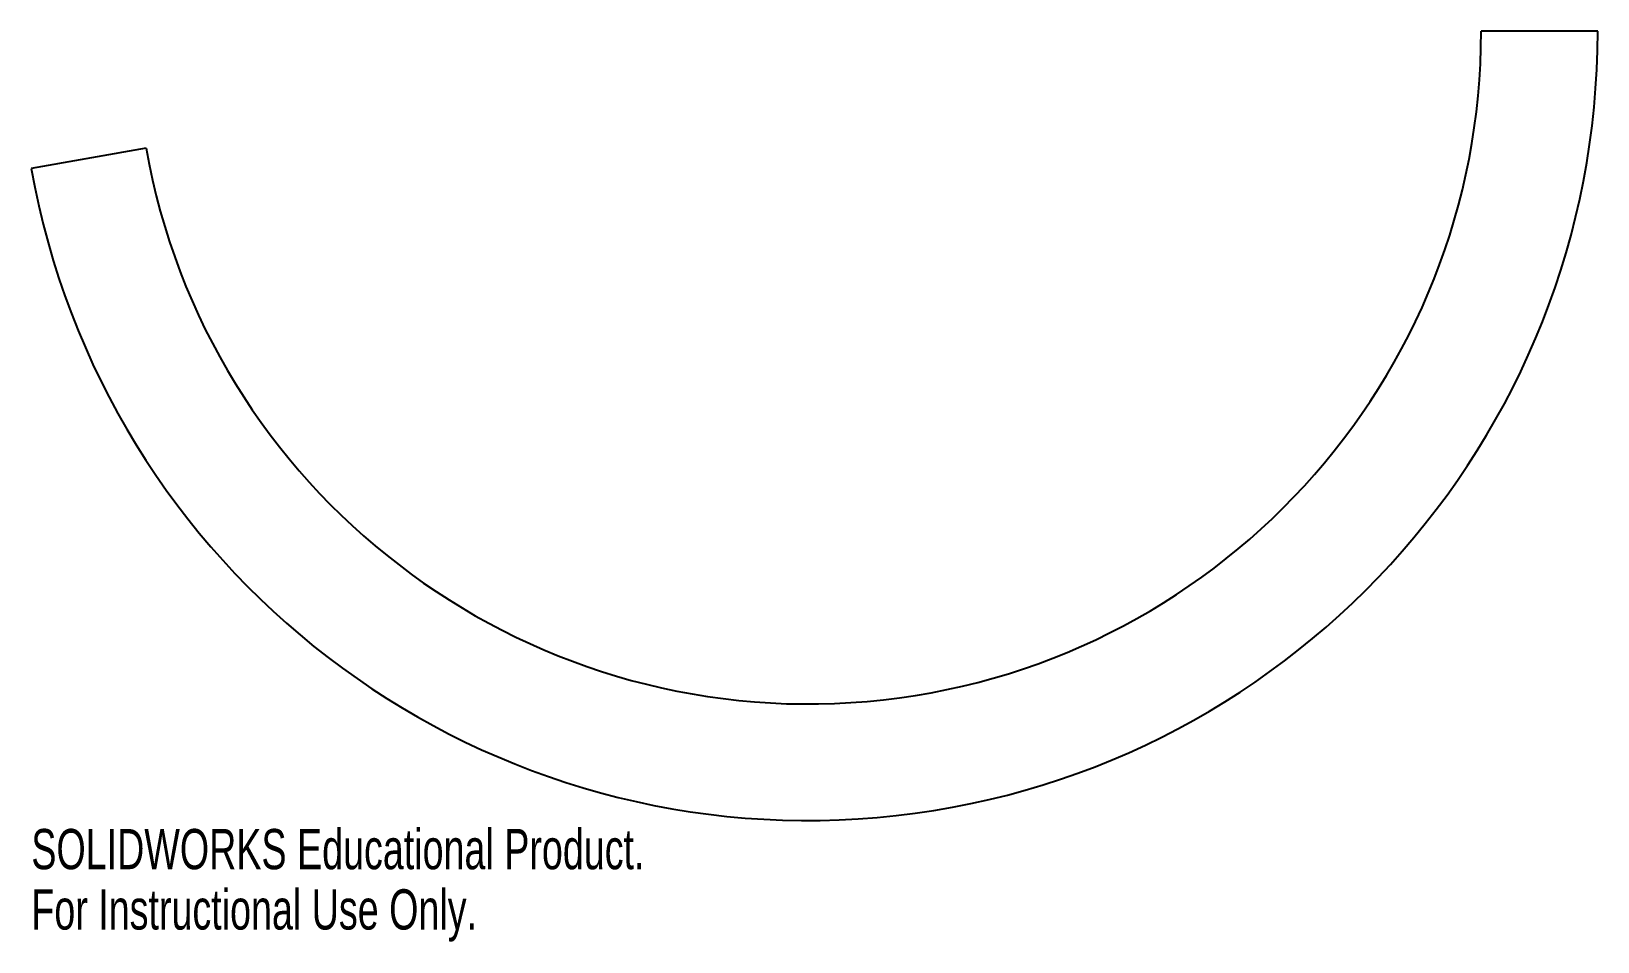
# Model space of a CAD drawing. Header units: millimetres. Extents: x -93 to 95, y -109 to 0.
import ezdxf

# ---------------------------------------------------------------- set-up
doc = ezdxf.new("R2010")
doc.units = ezdxf.units.MM
doc.styles.add('SLDTEXTSTYLE0', font='TXT', dxfattribs={"width": 0.7})

msp = doc.modelspace()

# ---------------------------------------------------------------- linework, layer by layer
at = {"color": 7, "linetype": 'Continuous', "lineweight": 25}
for p, q in [((94.83, 0), (80.83, 0)), ((-79.6, -14.04), (-93.39, -16.47))]:
    msp.add_line(p, q, dxfattribs=at)
for radius in [94.83, 80.83]:
    msp.add_arc((0, 0), radius, 190, 0, dxfattribs=at)

# ---------------------------------------------------------------- texts
at = {"color": 7, "linetype": 'Continuous', "char_height": 4.8336, "attachment_point": 1, "style": 'SLDTEXTSTYLE0'}
for s, insert in [('SOLIDWORKS Educational Product.', (-93.39, -95.85)), ('For Instructional Use Only.', (-93.39, -103.1))]:
    msp.add_mtext(s, dxfattribs=dict(at, insert=insert))

doc.saveas('drawing.dxf')
